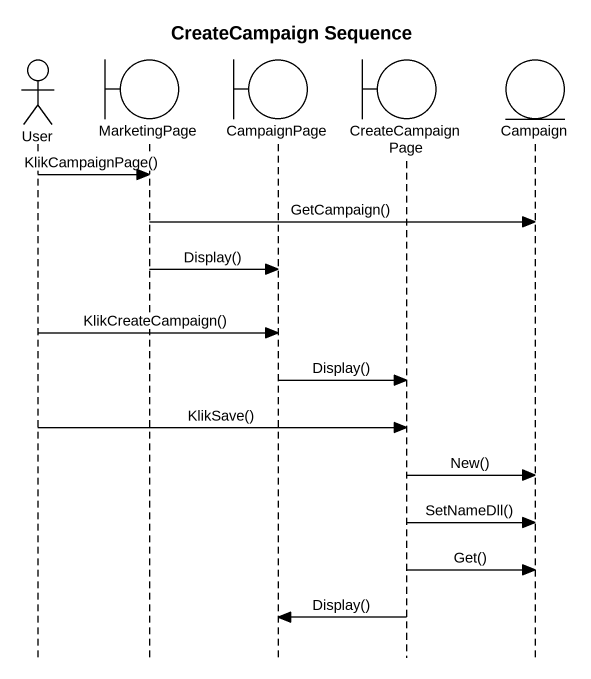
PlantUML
@startuml
title CreateCampaign Sequence
hide footbox
actor User
boundary MarketingPage
boundary CampaignPage
boundary CreateCampaignPage
entity Campaign

User -> MarketingPage : KlikCampaignPage()
MarketingPage -> Campaign : GetCampaign()
MarketingPage -> CampaignPage : Display()
User -> CampaignPage : KlikCreateCampaign()
CampaignPage -> CreateCampaignPage : Display()
User -> CreateCampaignPage : KlikSave()
CreateCampaignPage -> Campaign : New()
CreateCampaignPage -> Campaign : SetNameDll()
CreateCampaignPage -> Campaign : Get()
CreateCampaignPage -> CampaignPage : Display()
@enduml
